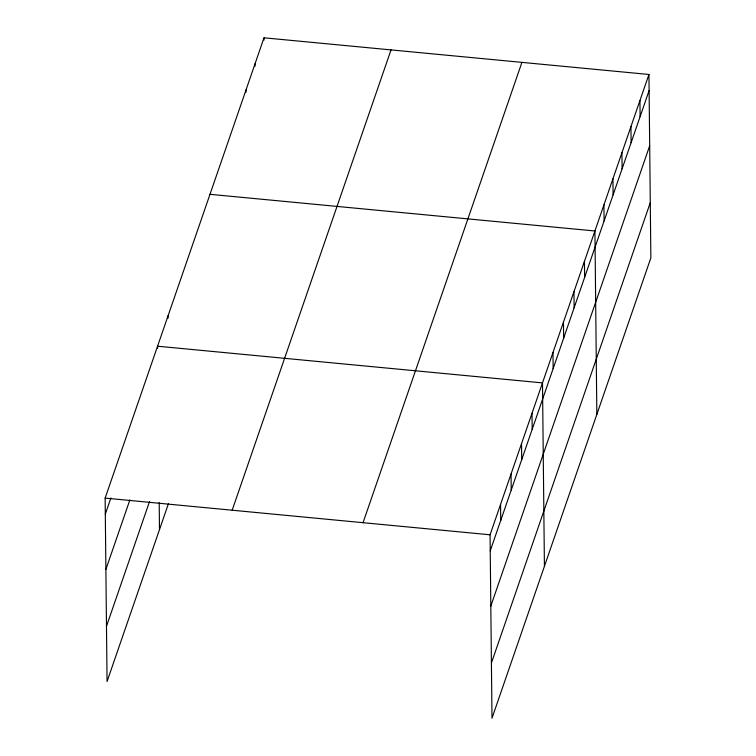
<?xml version="1.0" encoding="UTF-8"?>
<svg xmlns="http://www.w3.org/2000/svg" width="756" height="756" viewBox="0 0 756 756"><rect width="100%" height="100%" fill="white"/><g stroke="black" fill="none" stroke-linecap="round" stroke-linejoin="round"><path stroke-width="1.13" d="M168.475 503.572L107.059 681.525L105.141 498.109L264.005 37.8L648.941 74.475L650.859 257.89L491.995 718.2L490.068 534.794L648.941 74.475M105.301 514.165L110.924 497.892M105.887 569.391L129.852 499.952M106.483 626.289L149.546 501.512M232.168 510.215L391.032 49.905M363.041 522.689L521.914 62.379M490.238 550.85L649.111 90.531M490.814 606.076L649.688 145.757M491.419 662.974L650.283 202.655M209.988 194.311L594.925 230.986L596.843 414.392M105.141 498.109L490.068 534.794M639.945 100.567L640.105 116.622M630.939 126.649L631.109 142.704M621.933 152.731L622.103 168.786M612.936 178.822L613.097 194.868M603.931 204.904L604.101 220.96M584.445 261.368L584.605 277.424M573.955 291.75L574.125 307.805M563.466 322.132L563.636 338.187M552.986 352.513L553.156 368.569M544.424 566.301L542.496 382.895L157.56 346.21L157.588 348.507M532.016 413.267L532.186 429.323M521.527 443.649L521.697 459.705M511.047 474.031L511.207 490.086M500.557 504.413L500.727 520.468M264.005 37.8L264.033 40.096M255.008 63.882L255.027 66.178M246.002 89.973L246.021 92.26M168.049 315.828L168.078 318.125M159.204 502.589L159.488 529.616"/></g></svg>
